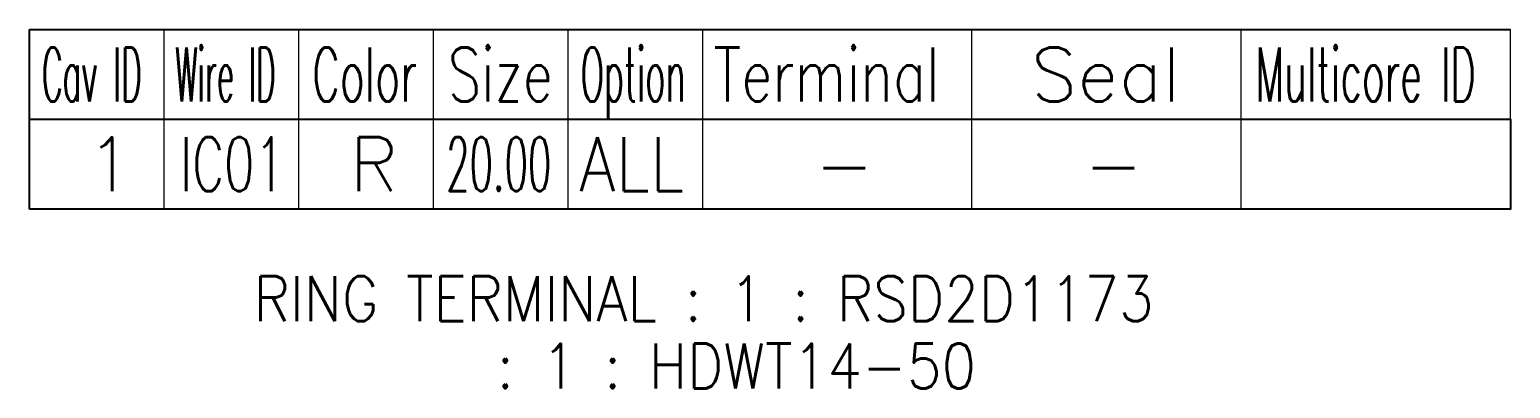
# Model space of a CAD drawing. Header units: inches. Extents: x 47316 to 59086, y 3141 to 11743.
# Drawn here: x 51812.5 to 51895, y 11376.2 to 11396.2 of the extents above; entities that cross this region are included whole.
import ezdxf

# ---------------------------------------------------------------- set-up
doc = ezdxf.new("R2010")
doc.units = ezdxf.units.IN
doc.header["$MEASUREMENT"] = 0
doc.styles.add('样式 100', font='SimSun.ttf', dxfattribs={"width": 0.7, "height": 3.5})

msp = doc.modelspace()

# ---------------------------------------------------------------- linework, layer by layer
at = {"color": 0, "linetype": 'Continuous', "lineweight": -3}
for p, q in [((51812.537, 11396.194), (51895.037, 11396.194)), ((51812.537, 11391.194), (51812.537, 11396.194)), ((51812.537, 11391.194), (51895.037, 11391.194))]:
    msp.add_line(p, q, dxfattribs=at)
at = {"color": 7, "linetype": 'Continuous', "lineweight": 15}
for p, q in [((51820.037, 11391.194), (51820.037, 11396.194)), ((51827.537, 11391.194), (51827.537, 11396.194)), ((51835.037, 11391.194), (51835.037, 11396.194)), ((51842.537, 11391.194), (51842.537, 11396.194)), ((51850.037, 11391.194), (51850.037, 11396.194)), ((51865.037, 11391.194), (51865.037, 11396.194)), ((51880.037, 11391.194), (51880.037, 11396.194)), ((51895.037, 11391.194), (51895.037, 11396.194))]:
    msp.add_line(p, q, dxfattribs=at)
at = {"color": 102, "linetype": 'Continuous', "lineweight": 15}
for p, q in [((51820.037, 11386.194), (51820.037, 11391.194)), ((51827.537, 11386.194), (51827.537, 11391.194)), ((51835.037, 11386.194), (51835.037, 11391.194)), ((51842.537, 11386.194), (51842.537, 11391.194)), ((51850.037, 11386.194), (51850.037, 11391.194)), ((51865.037, 11386.194), (51865.037, 11391.194)), ((51880.037, 11386.194), (51880.037, 11391.194))]:
    msp.add_line(p, q, dxfattribs=at)
at = {"color": 0, "linetype": 'Continuous', "lineweight": -3}
msp.add_lwpolyline([(51812.537, 11386.194), (51812.537, 11391.194), (51895.037, 11391.194), (51895.037, 11386.194)], close=True, dxfattribs=at)

# ---------------------------------------------------------------- texts
at = {"color": 7, "linetype": 'Continuous', "lineweight": 15, "char_height": 3, "attachment_point": 1, "style": '样式 100'}
for s, insert, width in [('\\Fromans.shx;\\W0.4292452830;\\T1.0000000000;\\o\\lCav ID', (51813.221, 11395.194), 6.5), ('\\Fromans.shx;\\W0.4026548673;\\T1.0000000000;\\o\\lWire ID', (51820.652, 11395.194), 6.5), ('\\Fromans.shx;\\W0.5687500000;\\T1.0000000000;\\o\\lColor', (51828.281, 11395.194), 6.5), ('\\Fromans.shx;\\W0.7222222222;\\T1.0000000000;\\o\\lSize', (51835.847, 11395.194), 6.5), ('\\Fromans.shx;\\W0.4595959596;\\T1.0000000000;\\o\\lOption', (51843.234, 11395.194), 6.5), ('\\Fromans.shx;\\W0.7480916031;\\T1.0000000000;\\o\\lTerminal', (51850.644, 11395.194), 14), ('\\Fromans.shx;\\W1.0000000000;\\T1.0000000000;\\o\\lSeal', (51868.323, 11395.194), 9.28571), ('\\Fromans.shx;\\W0.5185185185;\\T1.0000000000;\\o\\lMulticore ID', (51880.834, 11395.194), 14), ('\\Fromans.shx;\\W1.0000000000;\\T1.0000000000;\\o\\l1', (51815.716, 11390.194), 2.85714)]:
    msp.add_mtext(s, dxfattribs=dict(at, insert=insert, width=width))
at = {"color": 21, "linetype": 'Continuous', "lineweight": 15, "char_height": 3, "attachment_point": 1, "style": '样式 100'}
for s, insert, width in [('\\Fromans.shx;\\W0.6594202899;\\T1.0000000000;\\o\\lIC01', (51820.914, 11390.194), 6.5), ('\\Fromans.shx;\\W0.5055555556;\\T1.0000000000;\\o\\l20.00', (51835.754, 11390.194), 6.5), ('\\Fromans.shx;\\W1.0000000000;\\T1.0000000000;\\o\\l-', (51856.252, 11390.194), 3.71429)]:
    msp.add_mtext(s, dxfattribs=dict(at, insert=insert, width=width))
at = {"color": 140, "linetype": 'Continuous', "lineweight": 15, "char_height": 3, "attachment_point": 1, "style": '样式 100'}
for s, insert, width in [('\\Fromans.shx;\\W1.0000000000;\\T1.0000000000;\\o\\lR', (51830.359, 11390.194), 3), ('\\Fromans.shx;\\W0.8750000000;\\T1.0000000000;\\o\\lALL', (51843.162, 11390.194), 6.5), ('\\Fromans.shx;\\W1.0000000000;\\T1.0000000000;\\o\\l-', (51871.252, 11390.194), 3.71429)]:
    msp.add_mtext(s, dxfattribs=dict(at, insert=insert, width=width))
at = {"color": 42, "linetype": 'Continuous', "lineweight": 15, "char_height": 2.5, "attachment_point": 1, "style": '样式 100'}
for s, insert, width in [('\\Fromans.shx;\\W0.9000000000;\\T1.0000000000;\\o\\lRING TERMINAL : 1 : RSD2D1173', (51825.019, 11382.444), 58.39286), ('\\Fromans.shx;\\W0.9000000000;\\T1.0000000000;\\o\\l : 1 : HDWT14-50', (51837.019, 11378.694), 33.53571)]:
    msp.add_mtext(s, dxfattribs=dict(at, insert=insert, width=width))

doc.saveas('drawing.dxf')
